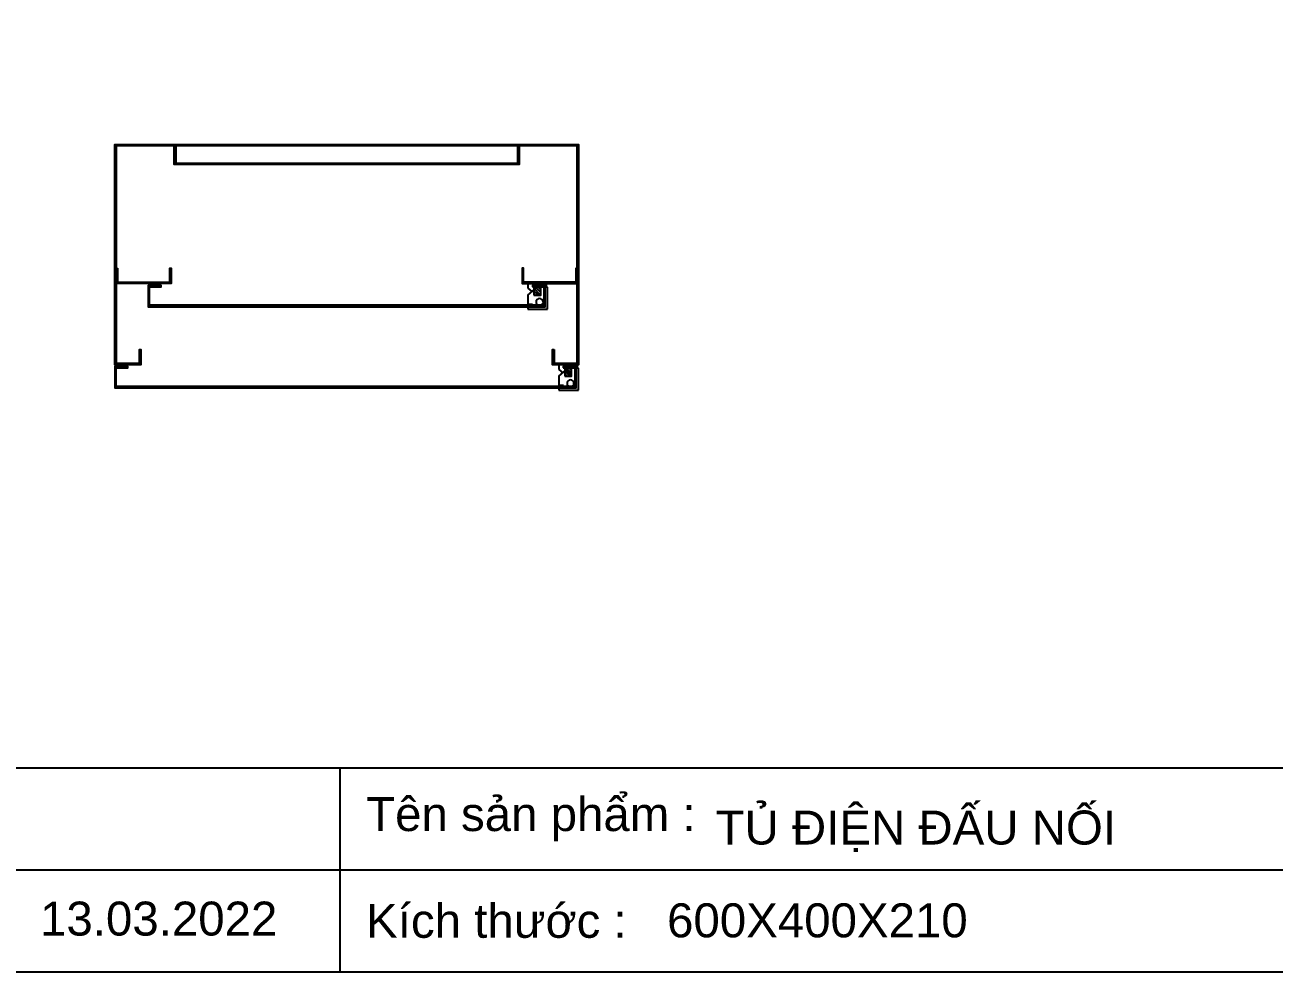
# Model space of a CAD drawing. Header units: millimetres. Extents: x 0 to 4348, y 0 to 3082.
# Drawn here: x 1032 to 2110, y 0 to 816 of the extents above; entities that cross this region are included whole.
import ezdxf

# ---------------------------------------------------------------- set-up
doc = ezdxf.new("R2010")
doc.units = ezdxf.units.MM
doc.styles.add('Arial', font='arial.ttf')

# ---------------------------------------------------------------- blocks, each defined once
blk = doc.blocks.new('KHUNG CHUẨN')
at = {"color": 7}
for p, q in [((19889.25, -28535.16), (16919.25, -28535.16)), ((17809.25, -28535.16), (17809.25, -28655.16)), ((18939.25, -28595.16), (16919.25, -28595.16))]:
    blk.add_line(p, q, dxfattribs=at)
blk.add_lwpolyline([(16919.25, -26555.16), (19889.25, -26555.16), (19889.25, -28655.16), (16919.25, -28655.16)], close=True, dxfattribs=at)
at = {"color": 2, "char_height": 20, "width": 917.6339, "attachment_point": 4, "style": 'Arial'}
for s, insert in [('  Tên sản phẩm :', (17809.25, -28565.16)), ('  Kích thước :', (17809.25, -28625.16))]:
    blk.add_mtext(s, dxfattribs=dict(at, insert=insert))
at = {"color": 3, "style": 'Arial'}
for tag, p in [('#01', (17055.57, -28580.1)), ('#02', (17431.39, -28580.1)), ('#03', (18030.58, -28580.1)), ('#08', (18751.7, -28580.1)), ('#10', (19064.78, -28580.1)), ('#11', (19060.3, -28625.69)), ('#04', (17024.77, -28634.62)), ('#05', (17308.45, -28633.02)), ('#06', (17632.65, -28633.73)), ('#09', (18753.85, -28632.6)), ('#12', (19806.46, -28628.91)), ('#07', (18002.01, -28634.74))]:
    blk.add_attdef(tag, p, '', height=20, dxfattribs=at)
blk = doc.blocks.new('HL003-2-3')
h = blk.add_hatch()
h.set_pattern_fill('ANSI31', color=2, scale=0.5, style=0)
h.set_pattern_definition([(45, (8435.407, 86016.9664), (-1.122532015, 1.122532015), [])])
h.paths.add_polyline_path([(11, 10), (5, 10), (5, 0), (11, 0)])
at = {"color": 1}
for p, q in [((0, 22), (17, 22)), ((0, 20), (0, 22)), ((17, 22), (17, 3)), ((0, 20), (15, 20)), ((4, 18), (0, 18)), ((0, 10), (0, 18)), ((4, 20), (4, 18)), ((15, 20), (15, 3)), ((0, 10), (8, 3)), ((0, 4), (3.4, 7)), ((0, 0), (0, 4)), ((16, 0), (0, 0)), ((17, 3), (8, 3)), ((16, 3), (16, 0))]:
    blk.add_line(p, q, dxfattribs=at)
at = {"color": 2}
blk.add_lwpolyline([(5, 10), (11, 10), (11, 0), (5, 0)], close=True, dxfattribs=at)
at = {"color": 1}
blk.add_circle((10, 16), 3, dxfattribs=at)
blk.add_circle((10, 16), 3, dxfattribs=at)

msp = doc.modelspace()

# ---------------------------------------------------------------- linework, layer by layer
at = {"color": 7}
for points in [[(1487.8, 536.8), (1487.8, 524.8), (1507.8, 524.8), (1507.8, 712.4), (1110.2, 712.4), (1110.2, 524.8), (1130.2, 524.8), (1130.2, 536.8), (1131.4, 536.8), (1131.4, 523.6), (1109, 523.6), (1109, 713.6), (1509, 713.6), (1509, 523.6), (1486.6, 523.6), (1486.6, 536.8)], [(1495.8, 520.8), (1505.8, 520.8), (1505.8, 504.8), (1110.2, 504.8), (1110.2, 520.8), (1120.2, 520.8), (1120.2, 522), (1109, 522), (1109, 503.6), (1507, 503.6), (1507, 522), (1495.8, 522)]]:
    msp.add_lwpolyline(points, close=True, dxfattribs=at)
at = {"color": 1}
msp.add_lwpolyline([(1161.5, 712.4), (1161.5, 697.4), (1456.5, 697.4), (1456.5, 712.4), (1457.7, 712.4), (1457.7, 696.2), (1160.3, 696.2), (1160.3, 712.4)], close=True, dxfattribs=at)
at = {"color": 3}
for points in [[(1111.4, 606.8), (1111.4, 594.8), (1156.4, 594.8), (1156.4, 606.8), (1157.6, 606.8), (1157.6, 593.6), (1110.2, 593.6), (1110.2, 606.8)], [(1506.6, 606.8), (1506.6, 594.8), (1461.6, 594.8), (1461.6, 606.8), (1460.4, 606.8), (1460.4, 593.6), (1507.8, 593.6), (1507.8, 606.8)]]:
    msp.add_lwpolyline(points, close=True, dxfattribs=at)
at = {"color": 6}
msp.add_lwpolyline([(1469.1, 590.8), (1479.1, 590.8), (1479.1, 574.8), (1138.9, 574.8), (1138.9, 590.8), (1148.9, 590.8), (1148.9, 592), (1137.7, 592), (1137.7, 573.6), (1480.3, 573.6), (1480.3, 592), (1469.1, 592)], close=True, dxfattribs=at)

# ---------------------------------------------------------------- block references
at = {"color": 3}
ref = msp.add_blockref('KHUNG CHUẨN', (-24771.5, 41954), dxfattribs=dict(at, xscale=1.46410000000651, yscale=1.46410000000651, zscale=1.46410000000651))
ref.add_attrib('#03', 'TỦ ĐIỆN ĐẤU NỐI', (1627.1, 109.9), dxfattribs={"color": 3, "height": 29.282, "style": 'Arial'})
ref.add_attrib('#07', '600X400X210', (1585.3, 29.9), dxfattribs={"color": 3, "height": 29.282, "style": 'Arial'})
ref.add_attrib('#06', '13.03.2022', (1044.5, 31.4), dxfattribs={"color": 3, "height": 29.28, "style": 'Arial'})
at = {"color": 7, "xscale": -1, "rotation": 180}
for p in [(1465.3, 593.6), (1492, 523.6)]:
    msp.add_blockref('HL003-2-3', p, dxfattribs=at)

doc.saveas('drawing.dxf')
